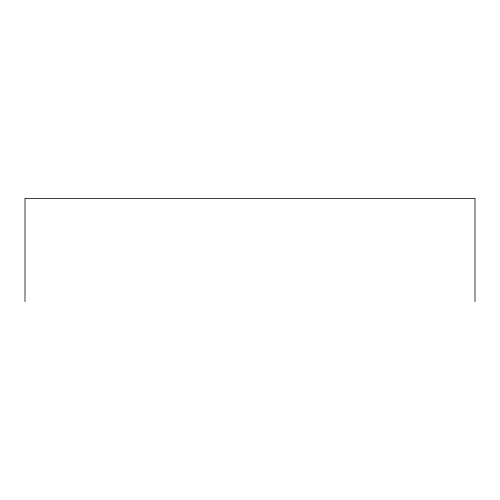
<?xml version="1.0" encoding="UTF-8"?>
<svg xmlns="http://www.w3.org/2000/svg" width="500" height="500" viewBox="0 0 500 500"><rect width="100%" height="100%" fill="white"/><g stroke="black" fill="none" stroke-linecap="round" stroke-linejoin="round"><path stroke-width="0.75" d="M475 301.631L475 198.369L25 198.369L25 301.631"/></g></svg>
